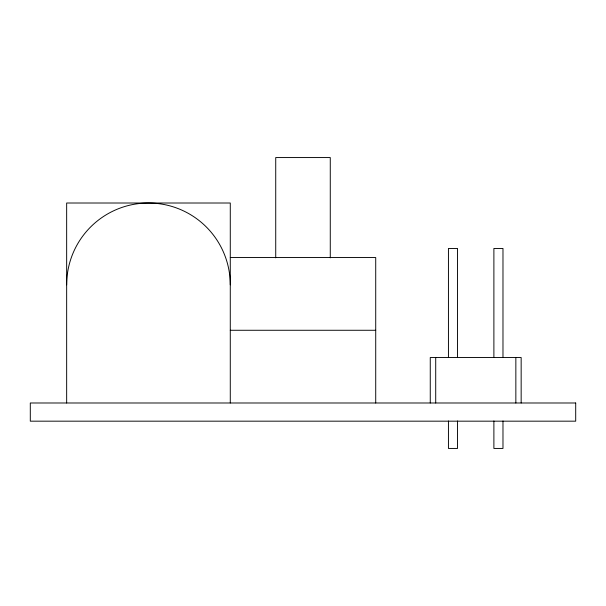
<?xml version="1.0" encoding="UTF-8"?>
<svg xmlns="http://www.w3.org/2000/svg" width="606" height="606" viewBox="0 0 606 606"><rect width="100%" height="100%" fill="white"/><g stroke="black" fill="none" stroke-linecap="round" stroke-linejoin="round"><path stroke-width="0.91" d="M230.28 257.55L375.72 257.55L375.72 402.99M230.28 330.27L375.72 330.27M521.16 402.99L521.16 357.54L430.26 357.54L430.26 402.99M515.85 357.54L515.85 402.99M502.98 357.54L502.98 248.46L493.89 248.46L493.89 357.54M502.98 420.981L502.98 448.44L493.89 448.44L493.89 420.981M457.53 357.54L457.53 248.46L448.44 248.46L448.44 357.54M457.53 420.981L457.53 448.44L448.44 448.44L448.44 420.981M435.714 357.54L435.714 402.99M330.27 257.838L330.27 157.56L275.73 157.56L275.73 257.838M230.28 402.99L230.28 203.01L66.66 203.01L66.66 402.99M66.66 284.82A81.81 81.81 0 0 1 148.47 203.01A81.81 81.81 0 0 1 230.28 284.82M575.7 402.99L30.3 402.99L30.3 421.17L575.7 421.17L575.7 402.99"/></g></svg>
